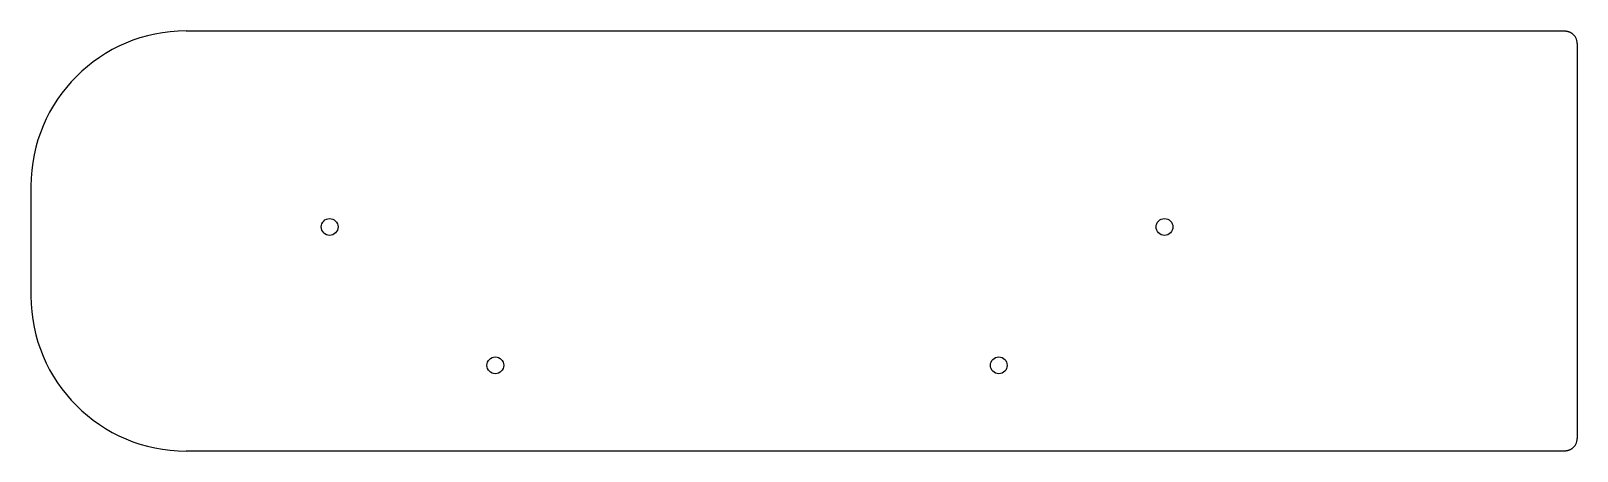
# Model space of a CAD drawing. Header units: millimetres. Extents: x 0 to 369, y 0 to 100.
import ezdxf

# ---------------------------------------------------------------- set-up
doc = ezdxf.new("R2010")
doc.units = ezdxf.units.MM

msp = doc.modelspace()

# ---------------------------------------------------------------- linework, layer by layer
at = {"color": 7, "linetype": 'Continuous', "lineweight": 25}
for p, q in [((37, 100.2), (365.55, 100.2)), ((368.55, 97.2), (368.55, 3)), ((0, 63.2), (0, 37)), ((365.55, 0), (37, 0))]:
    msp.add_line(p, q, dxfattribs=at)
for centre in [(71.2, 53.45), (270.2, 53.45), (110.7, 20.45), (230.7, 20.45)]:
    msp.add_circle(centre, 2, dxfattribs=at)
for centre, radius, start, end in [((37, 63.2), 37, 90, 180), ((365.55, 97.2), 3, 0, 53.1301), ((37, 37), 37, 180, 270), ((365.55, 3), 3, 306.8699, 0)]:
    msp.add_arc(centre, radius, start, end, dxfattribs=at)
for points, knots in [([(365.55, 100.2), (365.61, 100.2), (365.72, 100.19), (365.9, 100.18), (366.07, 100.15), (366.24, 100.12), (366.41, 100.07), (366.57, 100.02), (366.74, 99.95), (366.89, 99.88), (367.05, 99.8), (367.2, 99.7), (367.3, 99.63), (367.35, 99.6)], [0, 0, 0, 0, 0.0929085, 0.1845542, 0.2752139, 0.3651734, 0.4547253, 0.5441662, 0.6337937, 0.7239036, 0.814787, 0.9067278, 1, 1, 1, 1]), ([(367.35, 0.6), (367.3, 0.57), (367.2, 0.5), (367.05, 0.41), (366.9, 0.32), (366.74, 0.25), (366.58, 0.18), (366.41, 0.13), (366.25, 0.08), (366.08, 0.05), (365.9, 0.02), (365.73, 0.01), (365.61, 0), (365.55, 0)], [0, 0, 0, 0, 0.09287, 0.184484, 0.27512, 0.365063, 0.454607, 0.544048, 0.633683, 0.723809, 0.814717, 0.906689, 1, 1, 1, 1])]:
    msp.add_open_spline(points, degree=3, knots=knots, dxfattribs=at)

doc.saveas('drawing.dxf')
